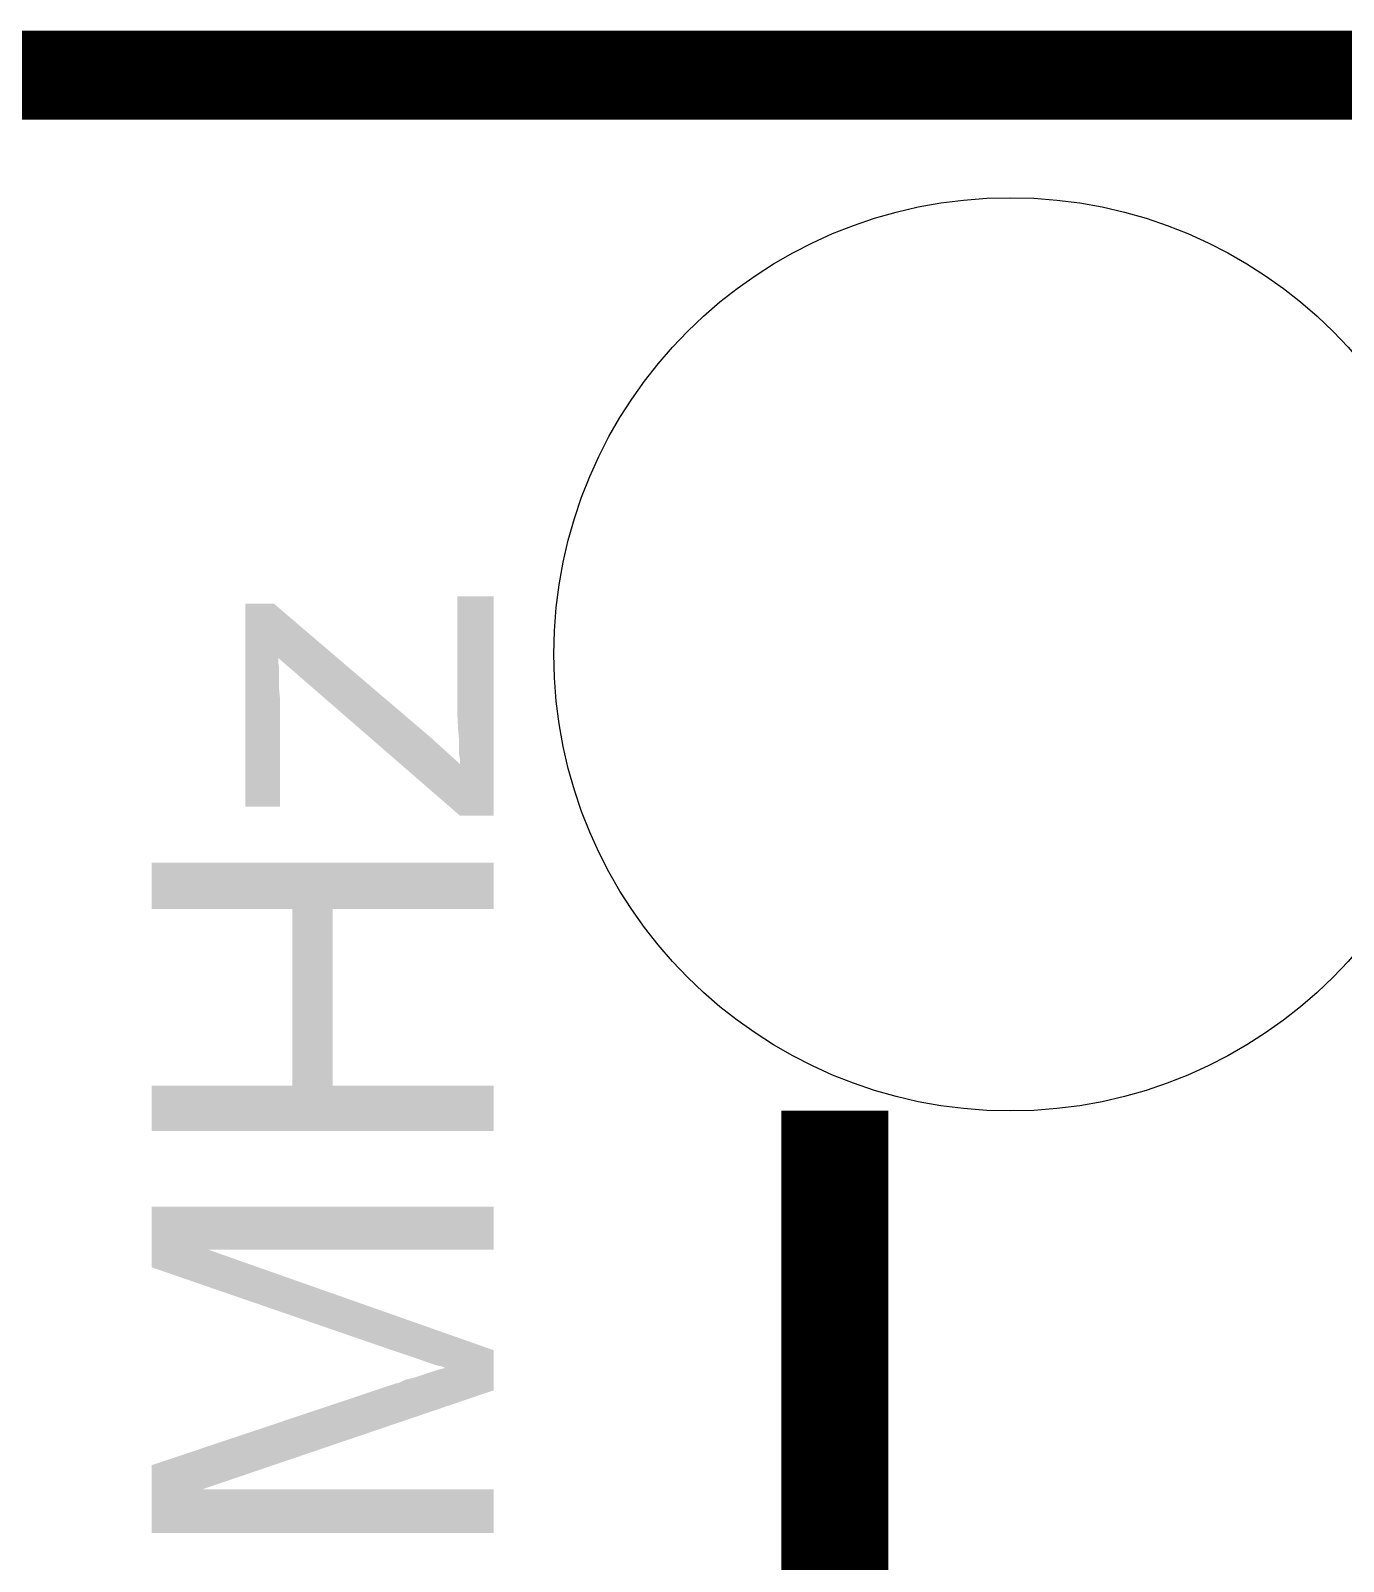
# Model space of a CAD drawing. Extents: x -0.06 to 0.95, y -0.15 to 2.11.
# Drawn here: x 0.575 to 0.7224, y 1.9352 to 2.107 of the extents above; entities that cross this region are included whole.
import ezdxf

# ---------------------------------------------------------------- set-up
doc = ezdxf.new("R2010")
doc.units = 0
doc.layers.get('0').update_dxf_attribs({"linetype": 'CONTINUOUS'})
for name, color, linetype in [('LORA_CLICK_V104_GKO', 7, 'CONTINUOUS'), ('LORA_CLICK_V104_GTO', 6, 'CONTINUOUS'), ('LORA_CLICK_V104_GTS', 1, 'CONTINUOUS')]:
    doc.layers.add(name, color=color, linetype=linetype)

# ---------------------------------------------------------------- blocks, each defined once
blk = doc.blocks.new('ROUND_20')
blk.add_circle((0, 0), 0.05125)

msp = doc.modelspace()

# ---------------------------------------------------------------- linework, layer by layer
at = {"layer": 'LORA_CLICK_V104_GKO'}
for points, const_width in [([(-0.05, 2.102), (0.95, 2.102)], 0.01), ([(-0.05, -0.15), (-0.05, 2.1), (0.95, 2.1)], 0.006)]:
    msp.add_lwpolyline(points, dxfattribs=dict(at, const_width=const_width))
at = {"layer": 'LORA_CLICK_V104_GTO', "const_width": 0.012}
msp.add_lwpolyline([(0.6653, 1.8874), (0.6653, 1.9858)], dxfattribs=at)
at = {"layer": 'LORA_CLICK_V104_GTO'}
for points in [[(0.6229, 2.0306), (0.6229, 2.0435), (0.627, 2.0306), (0.627, 2.0435)], [(0.6229, 2.0435), (0.6229, 2.0435), (0.627, 2.0435), (0.6229, 2.0435)], [(0.5991, 2.0366), (0.5991, 2.0427), (0.60945, 2.0366), (0.6023, 2.0427)], [(0.5991, 2.0427), (0.5991, 2.0427), (0.6023, 2.0427), (0.5991, 2.0427)], [(0.5991, 2.0361), (0.5991, 2.0366), (0.6028, 2.0361), (0.6028, 2.0366)], [(0.5991, 2.0355), (0.5991, 2.0361), (0.6029, 2.0355), (0.6028, 2.0361)], [(0.61317, 2.0276), (0.6028, 2.0366), (0.62, 2.0276), (0.60945, 2.0366)], [(0.5991, 2.0331), (0.5991, 2.0355), (0.6029, 2.0331), (0.6029, 2.0355)], [(0.5991, 2.0321), (0.5991, 2.0331), (0.603, 2.0321), (0.6029, 2.0331)], [(0.5991, 2.0199), (0.5991, 2.0321), (0.603, 2.0199), (0.603, 2.0321)], [(0.623, 2.0285), (0.6229, 2.0306), (0.627, 2.0285), (0.627, 2.0306)], [(0.61651, 2.0247), (0.61317, 2.0276), (0.6232, 2.0247), (0.62, 2.0276)], [(0.6231, 2.0275), (0.623, 2.0285), (0.627, 2.0275), (0.627, 2.0285)], [(0.6231, 2.0258), (0.6231, 2.0275), (0.627, 2.0258), (0.627, 2.0275)], [(0.6232, 2.0252), (0.6231, 2.0258), (0.627, 2.0252), (0.627, 2.0258)], [(0.6232, 2.0189), (0.61651, 2.0247), (0.627, 2.0189), (0.627, 2.0247)], [(0.6232, 2.0247), (0.6232, 2.0252), (0.627, 2.0247), (0.627, 2.0252)], [(0.5886, 2.0084), (0.5886, 2.0136), (0.627, 2.0084), (0.627, 2.0136)], [(0.5886, 2.0136), (0.5886, 2.0136), (0.627, 2.0136), (0.5886, 2.0136)], [(0.6044, 1.9886), (0.6044, 2.0084), (0.6089, 1.9886), (0.6089, 2.0084)], [(0.6044, 2.0084), (0.6044, 2.0084), (0.6089, 2.0084), (0.627, 2.0084)], [(0.5886, 1.9835), (0.5886, 1.9886), (0.627, 1.9835), (0.627, 1.9886)], [(0.5886, 1.9886), (0.5886, 1.9886), (0.627, 1.9886), (0.6089, 1.9886)], [(0.5886, 1.9702), (0.5886, 1.975), (0.627, 1.9702), (0.627, 1.975)], [(0.5886, 1.975), (0.5886, 1.975), (0.627, 1.975), (0.5886, 1.975)], [(0.5886, 1.9682), (0.5886, 1.9702), (0.60058, 1.9682), (0.5949, 1.9702)], [(0.5886, 1.9702), (0.5886, 1.9702), (0.5949, 1.9702), (0.627, 1.9702)], [(0.6153, 1.959), (0.5886, 1.9682), (0.62671, 1.959), (0.60058, 1.9682)], [(0.6156, 1.9589), (0.6153, 1.959), (0.627, 1.9589), (0.62671, 1.959)], [(0.618, 1.9581), (0.6156, 1.9589), (0.627, 1.9581), (0.627, 1.9589)], [(0.6191, 1.9577), (0.618, 1.9581), (0.627, 1.9577), (0.627, 1.9581)], [(0.6206, 1.9572), (0.6191, 1.9577), (0.627, 1.9572), (0.627, 1.9577)], [(0.6211, 1.9571), (0.6206, 1.9572), (0.627, 1.9571), (0.627, 1.9572)], [(0.6207, 1.9567), (0.6215, 1.9569), (0.627, 1.9567), (0.627, 1.9569)], [(0.6214, 1.957), (0.6211, 1.9571), (0.627, 1.957), (0.627, 1.9571)], [(0.6215, 1.9569), (0.6214, 1.957), (0.627, 1.9569), (0.627, 1.957)], [(0.61371, 1.9544), (0.6158, 1.9551), (0.627, 1.9544), (0.627, 1.9551)], [(0.6159, 1.9551), (0.616, 1.9552), (0.627, 1.9551), (0.627, 1.9552)], [(0.6162, 1.9552), (0.6165, 1.9553), (0.627, 1.9552), (0.627, 1.9553)], [(0.6165, 1.9553), (0.6171, 1.9556), (0.627, 1.9553), (0.627, 1.9556)], [(0.6171, 1.9556), (0.618, 1.9558), (0.627, 1.9556), (0.627, 1.9558)], [(0.618, 1.9558), (0.6207, 1.9567), (0.627, 1.9558), (0.627, 1.9567)], [(0.5886, 1.946), (0.61371, 1.9544), (0.60226, 1.946), (0.627, 1.9544)], [(0.5886, 1.9433), (0.5886, 1.946), (0.59431, 1.9433), (0.60226, 1.946)], [(0.5886, 1.9384), (0.5886, 1.9433), (0.627, 1.9384), (0.627, 1.9433)], [(0.5886, 1.9433), (0.5886, 1.9433), (0.627, 1.9433), (0.59431, 1.9433)]]:
    msp.add_solid(points, dxfattribs=at)

# ---------------------------------------------------------------- block references
at = {"layer": 'LORA_CLICK_V104_GTS'}
msp.add_blockref('ROUND_20', (0.685, 2.037), dxfattribs=at)

doc.saveas('drawing.dxf')
